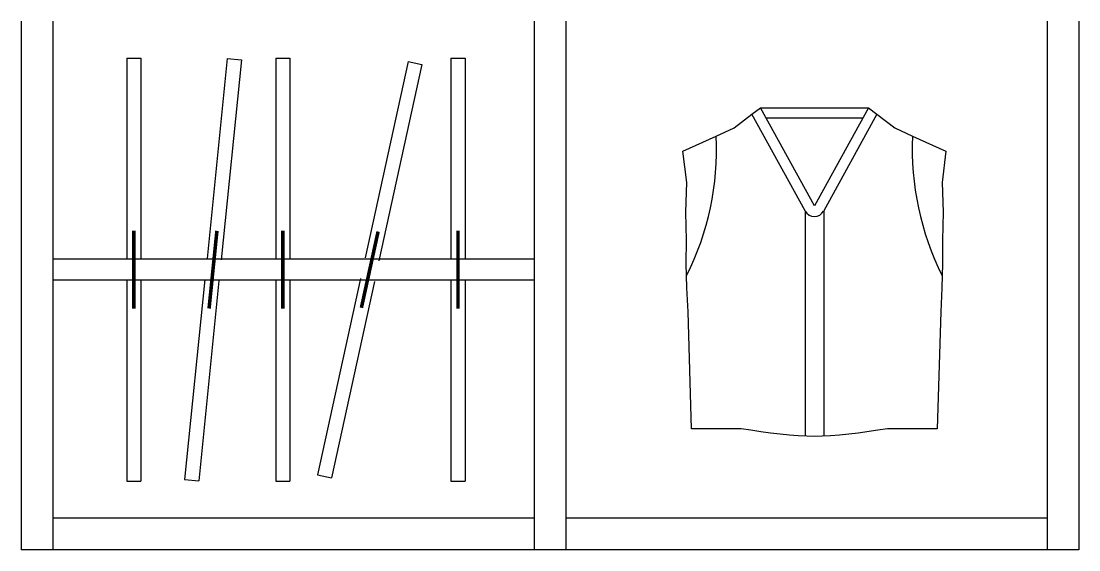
# Model space of a CAD drawing. Header units: millimetres. Extents: x -925.2 to -924.2, y 2727.42 to 2727.92.
import ezdxf

# ---------------------------------------------------------------- set-up
doc = ezdxf.new("R2010")
doc.units = ezdxf.units.MM
doc.header["$LTSCALE"] = 10
doc.layers.add('AUX_05', color=5, linetype='Continuous')
doc.layers.add('Móveis_armários', color=2, linetype='Continuous')

# ---------------------------------------------------------------- blocks, each defined once
blk = doc.blocks.new('cdn_camisa2')
at = {"layer": 'Móveis_armários', "color": 1}
for p, q in [((0, 0), (-0.0511, 0.0929)), ((0.0511, 0.0929), (0, 0)), ((-0.0088, -0.0048), (-0.0591, 0.0867)), ((0.0456, 0.0829), (-0.0456, 0.0829)), ((0.0591, 0.0867), (0.0088, -0.0048)), ((-0.0088, -0.0048), (-0.0088, -0.2179)), ((0.0088, -0.0048), (0.0088, -0.2179))]:
    blk.add_line(p, q, dxfattribs=at)
blk.add_lwpolyline([(0.1195, -0.1001), (0.1162, -0.2107), (0.0692, -0.2107), (0.06, -0.2122), (0.0415, -0.2148), (0.0324, -0.2159), (0.0236, -0.2168), (0.0152, -0.2175), (0.0073, -0.2179), (0, -0.2181), (-0.0073, -0.2179), (-0.0152, -0.2175), (-0.0236, -0.2168), (-0.0324, -0.2159), (-0.0415, -0.2148), (-0.0508, -0.2136), (-0.06, -0.2122), (-0.0692, -0.2107), (-0.1162, -0.2107), (-0.1195, -0.1001), (-0.1206, -0.0774), (-0.1211, -0.0545), (-0.121, -0.0325), (-0.1217, -0.0058), (-0.1207, 0.022), (-0.1243, 0.0519), (-0.0928, 0.0659), (-0.0759, 0.0737), (-0.0591, 0.0867), (-0.0511, 0.0929), (0.0511, 0.0929), (0.0591, 0.0867), (0.0759, 0.0737), (0.0928, 0.0659), (0.1243, 0.0519), (0.1207, 0.022), (0.1217, -0.0058), (0.121, -0.0325), (0.1211, -0.0545), (0.1206, -0.0774)], close=True, dxfattribs=at)
for centre, radius, start, end in [((-0.3608, 0.0539), 0.2683, 333.4541, 2.5537), ((0.3608, 0.0539), 0.2683, 177.4463, 206.5459), ((0, 0), 0.01, 208.8052, 331.1948)]:
    blk.add_arc(centre, radius, start, end, dxfattribs=at)
blk = doc.blocks.new('cdn_cabide')
at = {"layer": 'Móveis_armários', "color": 1}
for p, q in [((-0.0067, 0.2), (-0.0067, 0.01)), ((-0.0067, 0.2), (0.0067, 0.2)), ((0.0067, 0.2), (0.0067, 0.01)), ((-0.0067, -0.01), (-0.0067, -0.2)), ((0.0067, -0.01), (0.0067, -0.2)), ((-0.0067, -0.2), (0.0067, -0.2))]:
    blk.add_line(p, q, dxfattribs=at)
at = {"layer": 'Móveis_armários', "color": 1, "const_width": 0.00335}
blk.add_lwpolyline([(0, 0.0369), (0, -0.0369)], dxfattribs=at)

msp = doc.modelspace()

# ---------------------------------------------------------------- linework, layer by layer
at = {"layer": 'Móveis_armários'}
for p, q in [((-925.2024, 2727.9158), (-925.2024, 2727.4158)), ((-924.2024, 2727.9158), (-924.2024, 2727.4158)), ((-924.2024, 2727.4158), (-925.2024, 2727.4158))]:
    msp.add_line(p, q, dxfattribs=at)
at = {"layer": 'Móveis_armários', "color": 1}
for p, q in [((-925.1724, 2727.9158), (-925.1724, 2727.4158)), ((-924.7174, 2727.9158), (-924.7174, 2727.4158)), ((-924.6874, 2727.9158), (-924.6874, 2727.4158)), ((-924.2324, 2727.9158), (-924.2324, 2727.4158)), ((-924.7174, 2727.6908), (-925.1724, 2727.6908)), ((-924.7174, 2727.6708), (-925.1724, 2727.6708)), ((-924.7174, 2727.4458), (-925.1724, 2727.4458)), ((-924.2324, 2727.4458), (-924.6874, 2727.4458))]:
    msp.add_line(p, q, dxfattribs=at)

# ---------------------------------------------------------------- block references
at = {"layer": 'AUX_05'}
msp.add_blockref('cdn_camisa2', (-924.4524, 2727.7411), dxfattribs=at)
at = {"layer": 'Móveis_armários'}
for p in [(-925.0958, 2727.6808), (-924.955, 2727.6808), (-924.7894, 2727.6808)]:
    msp.add_blockref('cdn_cabide', p, dxfattribs=at)
for p, rotation in [((-925.021, 2727.6808), 354.2224271396678), ((-924.8728, 2727.6808), 347.6512743147307)]:
    msp.add_blockref('cdn_cabide', p, dxfattribs=dict(at, rotation=rotation))

doc.saveas('drawing.dxf')
